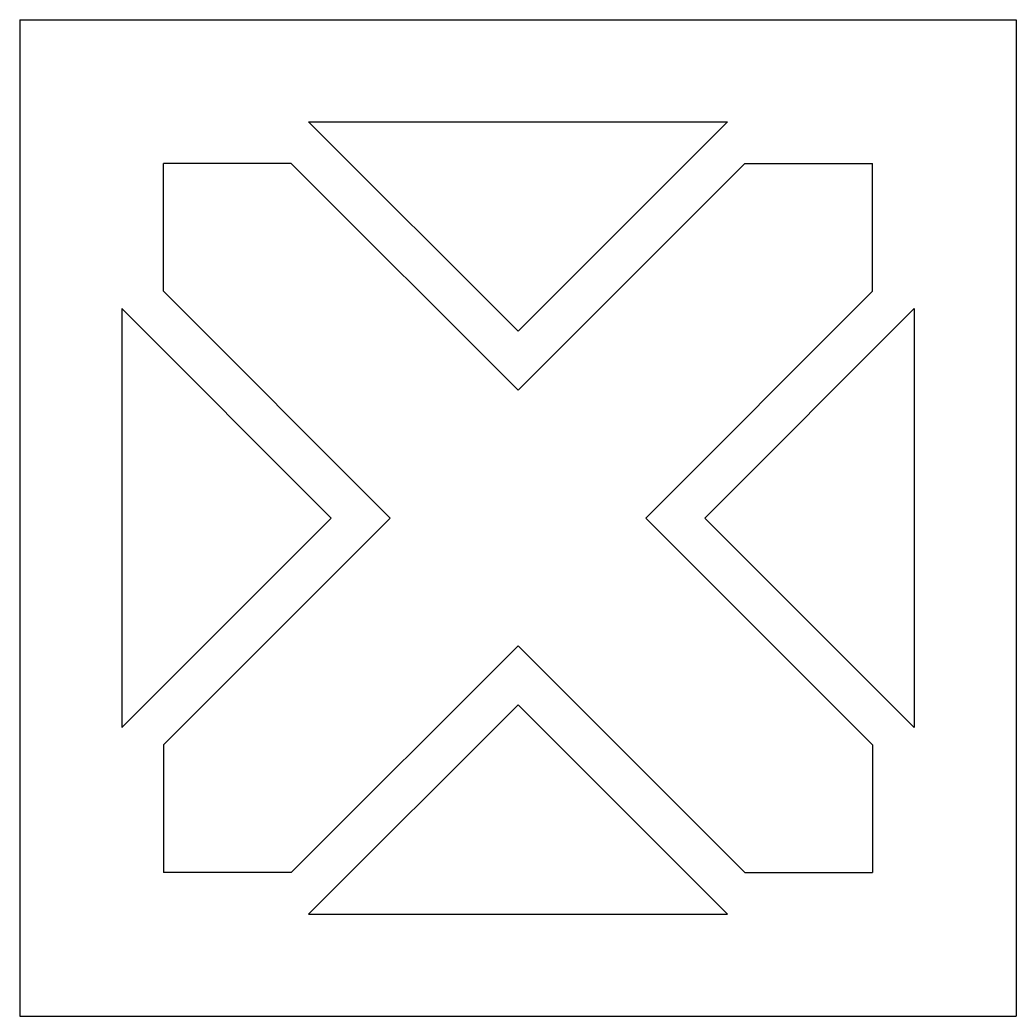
# Model space of a CAD drawing. Extents: x 48 to 477, y 349 to 486.
# Drawn here: x 346.3 to 477.4, y 350.9 to 482 of the extents above; entities that cross this region are included whole.
import ezdxf

# ---------------------------------------------------------------- set-up
doc = ezdxf.new("R2010")
doc.units = 0
doc.layers.get('0').update_dxf_attribs({"linetype": 'CONTINUOUS'})

msp = doc.modelspace()

# ---------------------------------------------------------------- linework, layer by layer
for p, q in [((346.330431, 481.95455), (477.403431, 481.95455)), ((346.330431, 481.95455), (346.330431, 350.88155)), ((477.403431, 481.95455), (477.403431, 350.88155)), ((411.866931, 441.002662), (384.317032, 468.552561)), ((384.317032, 468.552561), (439.416829, 468.552561)), ((411.866931, 441.002662), (439.416829, 468.552561)), ((382.038857, 463.052561), (365.23242, 463.052561)), ((365.23242, 446.246123), (365.23242, 463.052561)), ((411.866931, 433.224487), (382.038857, 463.052561)), ((411.866931, 433.224487), (441.695004, 463.052561)), ((441.695004, 463.052561), (458.501442, 463.052561)), ((458.501442, 446.246123), (458.501442, 463.052561)), ((395.060493, 416.41805), (365.23242, 446.246123)), ((428.673368, 416.41805), (458.501442, 446.246123)), ((359.73242, 443.967948), (359.73242, 388.868151)), ((387.282319, 416.41805), (359.73242, 443.967948)), ((436.451543, 416.41805), (464.001442, 443.967948)), ((464.001442, 443.967948), (464.001442, 388.868151)), ((387.282319, 416.41805), (359.73242, 388.868151)), ((395.060493, 416.41805), (365.23242, 386.589976)), ((428.673368, 416.41805), (458.501442, 386.589976)), ((436.451543, 416.41805), (464.001442, 388.868151)), ((411.866931, 399.611612), (382.038857, 369.783539)), ((411.866931, 399.611612), (441.695004, 369.783539)), ((411.866931, 391.833438), (384.317032, 364.283539)), ((411.866931, 391.833438), (439.416829, 364.283539)), ((365.23242, 386.589976), (365.23242, 369.783539)), ((458.501442, 386.589976), (458.501442, 369.783539)), ((382.038857, 369.783539), (365.23242, 369.783539)), ((441.695004, 369.783539), (458.501442, 369.783539)), ((384.317032, 364.283539), (439.416829, 364.283539)), ((346.330431, 350.88155), (477.403431, 350.88155))]:
    msp.add_line(p, q)

doc.saveas('drawing.dxf')
